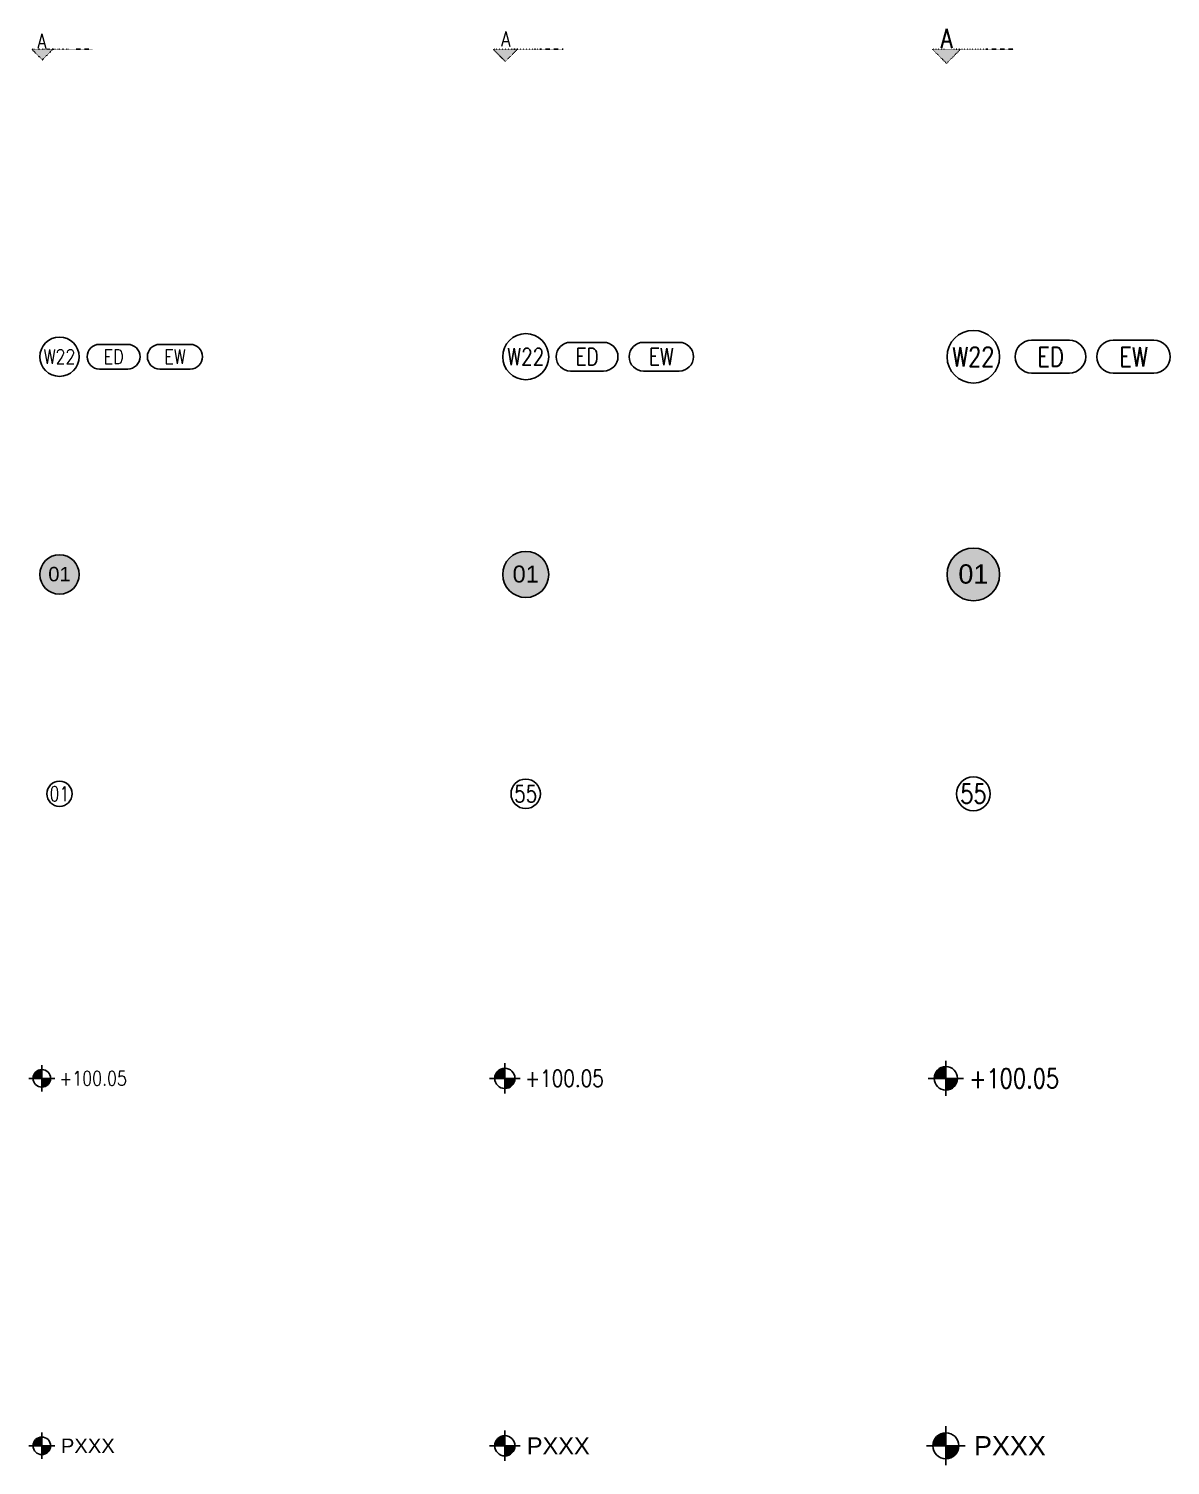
# Model space of a CAD drawing. Header units: millimetres. Extents: x 20588 to 267277, y 8853 to 162867.
# Drawn here: x 80035 to 127358, y 9997 to 69517 of the extents above; entities that cross this region are included whole.
import ezdxf
from ezdxf.enums import TextEntityAlignment as Align

# ---------------------------------------------------------------- set-up
doc = ezdxf.new("R2010")
doc.units = ezdxf.units.MM
doc.header["$MEASUREMENT"] = 0
doc.linetypes.add('DOT', pattern=[0.25, 0, -0.25])
for name, color, linetype in [('Ano_Line_Grid', 4, 'Continuous'), ('Ano_Line_Section', 95, 'DOT'), ('Ano_Tag_Coordinate', 95, 'Continuous'), ('Ano_Tag_Door & Window', 95, 'Continuous'), ('Ano_Tag_Lvl', 95, 'Continuous'), ('Hth_Section tag', 204, 'Continuous'), ('Txt_Ano', 95, 'Continuous'), ('Txt_Tag', 95, 'Continuous')]:
    doc.layers.add(name, color=color, linetype=linetype)
doc.layers.add('Hth_Level Tag', color=202, linetype='Continuous', lineweight=13)
doc.styles.add('ARIAL', font='arial.ttf')
doc.styles.add('Jwalant', font='romans.shx', dxfattribs={"width": 0.8})
doc.styles.add('StylusBT', font='stylu.ttf')

# ---------------------------------------------------------------- blocks, each defined once
blk = doc.blocks.new('Section Tag')
at = {"layer": 'Hth_Section tag', "extrusion": (-2.77205e-08, -6.69233e-08, 1)}
h = blk.add_hatch(color=256, dxfattribs=at)
h.dxf.hatch_style = 1
h.paths.add_polyline_path([(10091, 16098), (10275, 16282), (10091, 16466)])
at = {"layer": 'Ano_Line_Section', "extrusion": (-2.77205e-08, -6.69233e-08, 1), "elevation": 0}
blk.add_lwpolyline([(10091, 16098), (10275, 16282), (10091, 16466)], close=True, dxfattribs=at)
at = {"layer": 'Ano_Line_Section', "elevation": 0}
blk.add_lwpolyline([(10091, 15766), (10091, 16206)], dxfattribs=at)
blk = doc.blocks.new('Level Tag Plan')
at = {"linetype": 'ByBlock'}
for p, q in [((0, -150), (0, 150)), ((-150, 0), (150, 0))]:
    blk.add_line(p, q, dxfattribs=at)
blk.add_circle((0, 0), 100, dxfattribs=at)
at = {"layer": 'Hth_Level Tag', "linetype": 'ByBlock', "const_width": 100}
for points in [[(0, 50, 0.414214), (-50, 0)], [(0, -50, 0.414214), (50, 0)]]:
    blk.add_lwpolyline(points, format="xyb", dxfattribs=at)
at = {"layer": 'Txt_Tag', "linetype": 'ByBlock', "style": 'StylusBT'}
blk.add_attdef('LEV', text='', height=200, dxfattribs=at).set_placement((200, 0), align=Align.MIDDLE_LEFT)
blk = doc.blocks.new('Buildng Name')
h = blk.add_hatch(color=255)
h.dxf.hatch_style = 1
edge = h.paths.add_edge_path()
edge.add_arc((247513, 53798), 2725, 0, 360)
blk.add_circle((247513, 53798), 2725)
at = {"layer": 'Txt_Ano', "style": 'ARIAL'}
blk.add_attdef('NO', text='', height=2000, dxfattribs=at).set_placement((247513, 52843), align=Align.CENTER)
blk = doc.blocks.new('Ano_Tag_Coordinate')
at = {"layer": 'Hth_Level Tag', "linetype": 'ByBlock'}
h = blk.add_hatch(color=256, dxfattribs=at)
h.dxf.hatch_style = 1
h.paths.add_polyline_path([(-1301, 0), (0, 0), (0, 1301, 0.4142136)])
h = blk.add_hatch(color=256, dxfattribs=at)
h.dxf.hatch_style = 1
h.paths.add_polyline_path([(1301, 0), (0, 0), (0, -1301, 0.4142136)])
at = {"layer": 'Ano_Tag_Lvl', "linetype": 'ByBlock'}
for points in [[(0, -1951), (0, 1951)], [(-1951, 0), (1951, 0)]]:
    blk.add_lwpolyline(points, dxfattribs=at)
blk.add_circle((0, 0), 1301, dxfattribs=at)
at = {"layer": 'Txt_Ano', "style": 'ARIAL'}
blk.add_attdef('PXXX', text='', height=2000, dxfattribs=at).set_placement((2820, 0), align=Align.MIDDLE_LEFT)

msp = doc.modelspace()

# ---------------------------------------------------------------- linework, layer by layer
at = {"layer": 'Ano_Line_Grid'}
for centre, radius in [((81310.1, 37818), 523), ((100637.5, 37818), 610), ((119194.5, 37818), 700)]:
    msp.add_circle(centre, radius, dxfattribs=at)
at = {"layer": 'Ano_Line_Section', "extrusion": (0, 1, 0), "elevation": 68664.9}
for points in [[(-81837.4, 0), (-82676, 0)], [(-101225.7, 0), (-102194.8, 0)], [(-119730.9, 0), (-120849.1, 0)]]:
    msp.add_lwpolyline(points, dxfattribs=at)
at = {"layer": 'Ano_Tag_Door & Window'}
for points in [[(121607.4, 55247.9, -1), (121607.4, 56607.9), (123173.1, 56607.9, -1), (123173.1, 55247.9)], [(124989.9, 55247.9, -1), (124989.9, 56607.9), (126677.5, 56607.9, -1), (126677.5, 55247.9)], [(82965.5, 55417.9, -1), (82965.5, 56437.9), (84139.8, 56437.9, -1), (84139.8, 55417.9)], [(85463.8, 55417.9, -1), (85463.8, 56437.9), (86729.5, 56437.9, -1), (86729.5, 55417.9)], [(102496.3, 55332.9, -1), (102496.3, 56522.9), (103866.3, 56522.9, -1), (103866.3, 55332.9)], [(105520.5, 55332.9, -1), (105520.5, 56522.9), (106997.2, 56522.9, -1), (106997.2, 55332.9)]]:
    msp.add_lwpolyline(points, format="xyb", close=True, dxfattribs=at)
for centre, radius in [((81310.1, 55927.9), 815), ((100637.5, 55927.9), 955), ((119194.5, 55927.9), 1090)]:
    msp.add_circle(centre, radius, dxfattribs=at)

# ---------------------------------------------------------------- block references
at = {"layer": 'Ano_Line_Section', "xscale": -2.396105946113827, "yscale": 2.396105946113827, "zscale": 2.396105946113827, "rotation": 90}
msp.add_blockref('Section Tag', (119613.6, 92844.1, 0), dxfattribs=at)
at = {"layer": 'Ano_Line_Section', "extrusion": (-1.02429e-07, -5.91371e-08, 1), "rotation": 89.99999999999977}
for p, xscale, yscale, zscale in [((144878.2, 96605.3, 0), -2.768833537731472, 2.768833537731472, 2.768833537731472), ((170099.2, 100903.8, 0), -3.194807928151752, 3.194807928151752, 3.194807928151746)]:
    msp.add_blockref('Section Tag', p, dxfattribs=dict(at, xscale=xscale, yscale=yscale, zscale=zscale))
at = {"layer": 'Ano_Tag_Coordinate'}
ref = msp.add_blockref('Ano_Tag_Coordinate', (80579.4, 10803.6, 0), dxfattribs=dict(at, xscale=0.2791970802919808, yscale=0.2791970802919808, zscale=0.2791970802919808))
ref.add_attrib('PXXX', 'PXXX', dxfattribs={"layer": 'Txt_Ano', "height": 600, "style": 'ARIAL'}).set_placement((81366.8, 10803.8, 0), align=Align.MIDDLE_LEFT)
ref = msp.add_blockref('Ano_Tag_Coordinate', (99772, 10803.6, 0), dxfattribs=dict(at, xscale=0.322627737226289, yscale=0.322627737226289, zscale=0.322627737226289))
ref.add_attrib('PXXX', 'PXXX', dxfattribs={"layer": 'Txt_Ano', "height": 700, "style": 'ARIAL'}).set_placement((100681.9, 10803.8, 0), align=Align.MIDDLE_LEFT)
ref = msp.add_blockref('Ano_Tag_Coordinate', (118053.6, 10803.6, 0), dxfattribs=dict(at, xscale=0.413625304136271, yscale=0.413625304136271, zscale=0.413625304136271))
ref.add_attrib('PXXX', 'PXXX', dxfattribs={"layer": 'Txt_Ano', "height": 800, "style": 'ARIAL'}).set_placement((119220.2, 10803.8, 0), align=Align.MIDDLE_LEFT)
at = {"layer": 'Ano_Tag_Lvl'}
ref = msp.add_blockref('Level Tag Plan', (80579.4, 26027.9, 0), dxfattribs=dict(at, xscale=3.631405084113505, yscale=3.631405084113505, zscale=3.631405084113505))
ref.add_attrib('LEV', '+100.05', dxfattribs={"layer": '0', "linetype": 'ByBlock', "height": 600, "style": 'Jwalant', "width": 0.8}).set_placement((81305.7, 26027.9, 0), align=Align.MIDDLE_LEFT)
ref = msp.add_blockref('Level Tag Plan', (99772, 26027.9, 0), dxfattribs=dict(at, xscale=4.196290319420053, yscale=4.196290319420053, zscale=4.196290319420053))
ref.add_attrib('LEV', '+100.05', dxfattribs={"layer": '0', "linetype": 'ByBlock', "height": 700, "style": 'Jwalant', "width": 0.8}).set_placement((100611.3, 26027.9, 0), align=Align.MIDDLE_LEFT)
ref = msp.add_blockref('Level Tag Plan', (118053.6, 26027.9, 0), dxfattribs=dict(at, xscale=4.841873445484689, yscale=4.841873445484689, zscale=4.841873445484689))
ref.add_attrib('LEV', '+100.05', dxfattribs={"layer": '0', "linetype": 'ByBlock', "height": 800, "style": 'Jwalant', "width": 0.8}).set_placement((119022, 26027.9, 0), align=Align.MIDDLE_LEFT)
at = {"layer": 'Txt_Tag', "color": 3}
for p, xscale, yscale, zscale in [((7283.4, 30816.8), 0.2990825688073414, 0.2990825688073414, 0.2990825688073414), ((13894.6, 28052.9), 0.3504587155963323, 0.3504587155963323, 0.3504587155963323), ((20189.5, 25387.6), 0.4000000000000022, 0.4000000000000022, 0.4000000000000022)]:
    msp.add_blockref('Buildng Name', p, dxfattribs=dict(at, xscale=xscale, yscale=yscale, zscale=zscale)).add_auto_attribs({'NO': '01'})

# ---------------------------------------------------------------- texts
at = {"layer": 'Ano_Line_Grid', "attachment_point": 5, "style": 'Jwalant'}
for s, width, insert, char_height in [('01', 2100.429, (81310.1, 37818), 600), ('55', 6315.714, (100637.5, 37818), 700), ('55', 6315.714, (119194.5, 37818), 800)]:
    msp.add_mtext_dynamic_manual_height_columns(s, width=width, gutter_width=1, heights=[0], dxfattribs=dict(at, insert=insert, char_height=char_height))
at = {"layer": 'Ano_Line_Section', "attachment_point": 2, "style": 'Jwalant'}
for width, insert, char_height in [(394.571, (80580.6, 69303.6, 0), 600), (801.638, (99808.5, 69403, 0), 616.3), (801.638, (118081.2, 69516.6, 0), 800)]:
    msp.add_mtext_dynamic_manual_height_columns('A', width=width, gutter_width=12.5, heights=[0], dxfattribs=dict(at, insert=insert, char_height=char_height))
at = {"layer": 'Ano_Tag_Door & Window', "attachment_point": 5, "style": 'Jwalant'}
for s, width, insert, char_height in [('W22', 2100.429, (81310.1, 55927.9), 600), ('ED', 851.714, (83552.6, 55927.9), 600), ('EW', 1400.286, (86096.7, 55927.9), 600), ('W22', 6315.714, (100637.5, 55927.9), 700), ('ED', 1633.667, (103181.3, 55927.9), 700), ('EW', 1633.667, (106258.9, 55927.9), 700), ('W22', 6315.714, (119194.5, 55927.9), 800), ('ED', 1867.048, (122390.2, 55927.9), 800), ('EW', 1867.048, (125833.7, 55927.9), 800)]:
    msp.add_mtext_dynamic_manual_height_columns(s, width=width, gutter_width=1, heights=[0], dxfattribs=dict(at, insert=insert, char_height=char_height))

doc.saveas('drawing.dxf')
